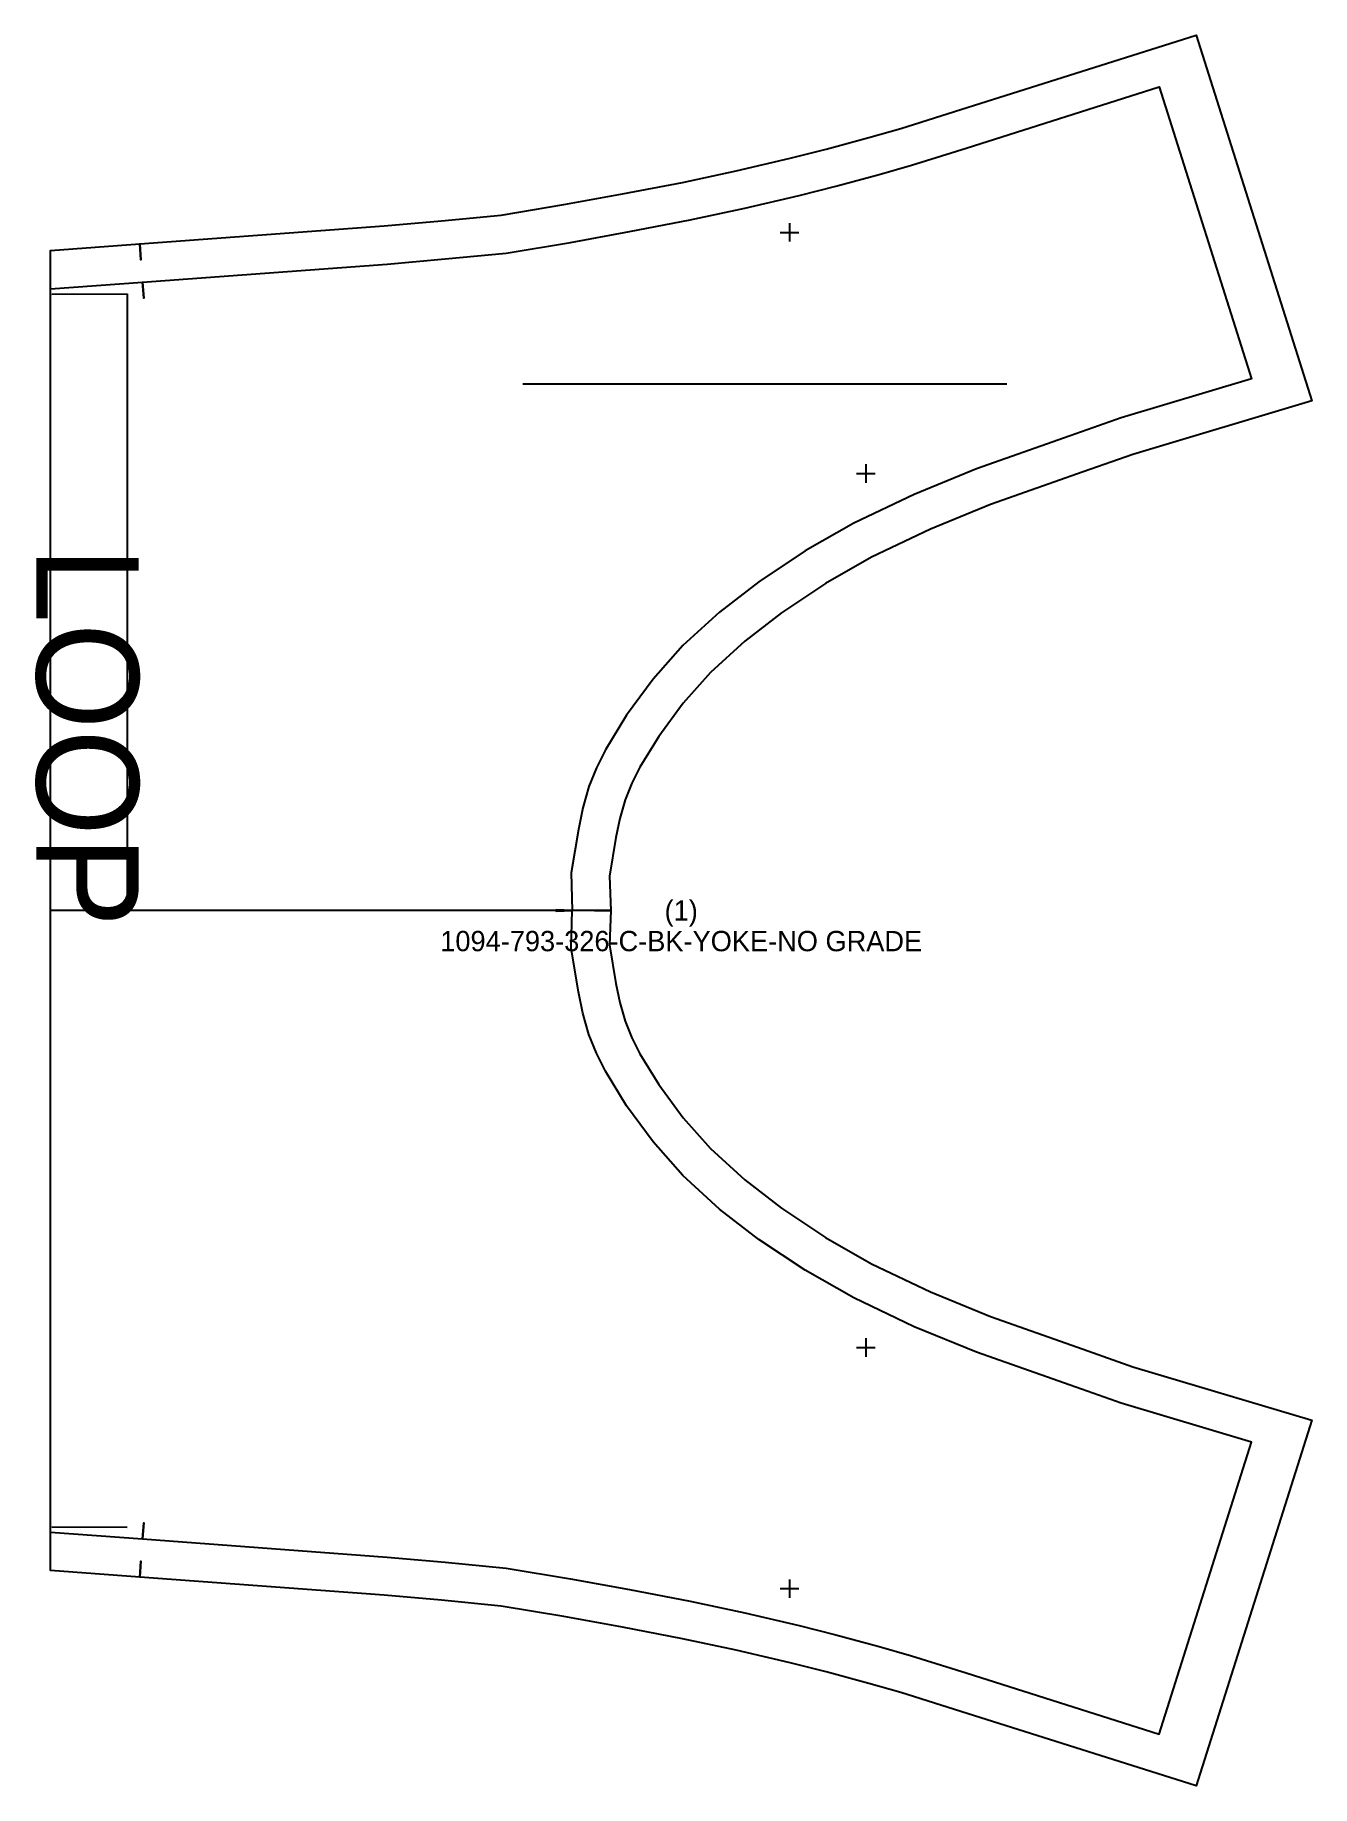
# Model space of a CAD drawing. Header units: inches. Extents: x 0.5 to 13, y 0 to 17.1.
import ezdxf
from ezdxf.enums import TextEntityAlignment as Align

# ---------------------------------------------------------------- set-up
doc = ezdxf.new("R2010")
doc.units = ezdxf.units.IN

msp = doc.modelspace()

# ---------------------------------------------------------------- linework, layer by layer
at = {"layer": 'T001L001'}
for points in [[(0.636, 8.563), (0.636, 15.019), (1.511, 15.084), (1.522, 14.927), (1.511, 15.084), (3.899, 15.26), (4.463, 15.309), (5.046, 15.365), (5.657, 15.468), (6.231, 15.572), (6.82, 15.685), (7.345, 15.797), (7.871, 15.921), (8.224, 16.011), (8.641, 16.124), (8.953, 16.212), (9.479, 16.377), (11.843, 17.126), (12.976, 13.549), (11.224, 13.024), (10.737, 12.853), (9.832, 12.535), (9.243, 12.292), (8.668, 12.019), (8.218, 11.762), (7.786, 11.475), (7.427, 11.197), (7.092, 10.891), (6.824, 10.59), (6.586, 10.265), (6.403, 9.965), (6.324, 9.809), (6.257, 9.647), (6.207, 9.463), (6.168, 9.276), (6.105, 8.899), (6.117, 8.563), (5.959, 8.563), (6.117, 8.563), (6.105, 8.227), (6.168, 7.849), (6.207, 7.662), (6.257, 7.479), (6.324, 7.317), (6.403, 7.16), (6.586, 6.86), (6.824, 6.536), (7.092, 6.235), (7.427, 5.928), (7.786, 5.651), (8.218, 5.364), (8.668, 5.107), (9.243, 4.834), (9.832, 4.591), (10.737, 4.272), (11.224, 4.101), (12.976, 3.577), (11.843, 0), (9.479, 0.748), (8.953, 0.914), (8.641, 1.002), (8.224, 1.115), (7.871, 1.205), (7.345, 1.329), (6.82, 1.44), (6.231, 1.553), (5.657, 1.658), (5.046, 1.76), (4.463, 1.816), (3.899, 1.865), (1.511, 2.042), (1.522, 2.199), (1.511, 2.042), (0.636, 2.106), (0.636, 8.563)], [(0.636, 14.643), (1.538, 14.71), (1.55, 14.553), (1.538, 14.71), (3.929, 14.886), (4.498, 14.936), (5.095, 14.993), (5.722, 15.098), (6.3, 15.204), (6.895, 15.318), (7.427, 15.431), (7.96, 15.557), (8.32, 15.648), (8.741, 15.763), (9.06, 15.852), (9.592, 16.02), (11.48, 16.618), (12.384, 13.763), (11.108, 13.381), (10.612, 13.207), (9.694, 12.884), (9.086, 12.633), (8.493, 12.351), (8.02, 12.081), (7.566, 11.779), (7.182, 11.482), (6.823, 11.155), (6.531, 10.827), (6.271, 10.473), (6.065, 10.134), (5.976, 9.957), (5.901, 9.775), (5.844, 9.567), (5.8, 9.356), (5.729, 8.93), (5.741, 8.563), (5.584, 8.557), (5.741, 8.563)], [(7.866, 15.287), (7.866, 15.105)], [(7.775, 15.196), (7.956, 15.196)], [(0.651, 14.591), (1.386, 14.595)], [(1.386, 14.595), (1.386, 8.563)], [(9.991, 13.71), (5.258, 13.71)], [(8.613, 12.927), (8.613, 12.745)], [(8.522, 12.836), (8.704, 12.836)], [(0.636, 2.482), (1.538, 2.416), (1.55, 2.573), (1.538, 2.416), (3.929, 2.239), (4.498, 2.19), (5.095, 2.132), (5.722, 2.027), (6.3, 1.922), (6.895, 1.808), (7.427, 1.695), (7.96, 1.569), (8.32, 1.477), (8.741, 1.363), (9.06, 1.273), (9.592, 1.106), (11.48, 0.508), (12.384, 3.362), (11.108, 3.745), (10.612, 3.919), (9.694, 4.242), (9.086, 4.492), (8.493, 4.774), (8.02, 5.044), (7.566, 5.346), (7.182, 5.643), (6.823, 5.971), (6.531, 6.299), (6.271, 6.653), (6.065, 6.991), (5.976, 7.168), (5.901, 7.351), (5.844, 7.558), (5.8, 7.769), (5.729, 8.196), (5.741, 8.563), (5.584, 8.568), (5.741, 8.563)], [(6.117, 8.563), (0.636, 8.563)], [(8.522, 4.29), (8.704, 4.29)], [(8.613, 4.381), (8.613, 4.199)], [(0.651, 2.534), (1.386, 2.53)], [(7.775, 1.93), (7.956, 1.93)], [(7.866, 2.021), (7.866, 1.839)]]:
    msp.add_lwpolyline(points, dxfattribs=at)

# ---------------------------------------------------------------- texts
at = {"layer": 'ABC'}
msp.add_text('LOOP', height=1.0008, rotation=-90, dxfattribs=at).set_placement((1, 12.12), align=Align.MIDDLE_LEFT)
for s, height, p in [('(1)', 0.1988, (6.806, 8.563)), ('1094-793-326-C-BK-YOKE-NO GRADE', 0.19882, (6.806, 8.264))]:
    msp.add_text(s, height=height, dxfattribs=at).set_placement(p, align=Align.MIDDLE_CENTER)

doc.saveas('drawing.dxf')
